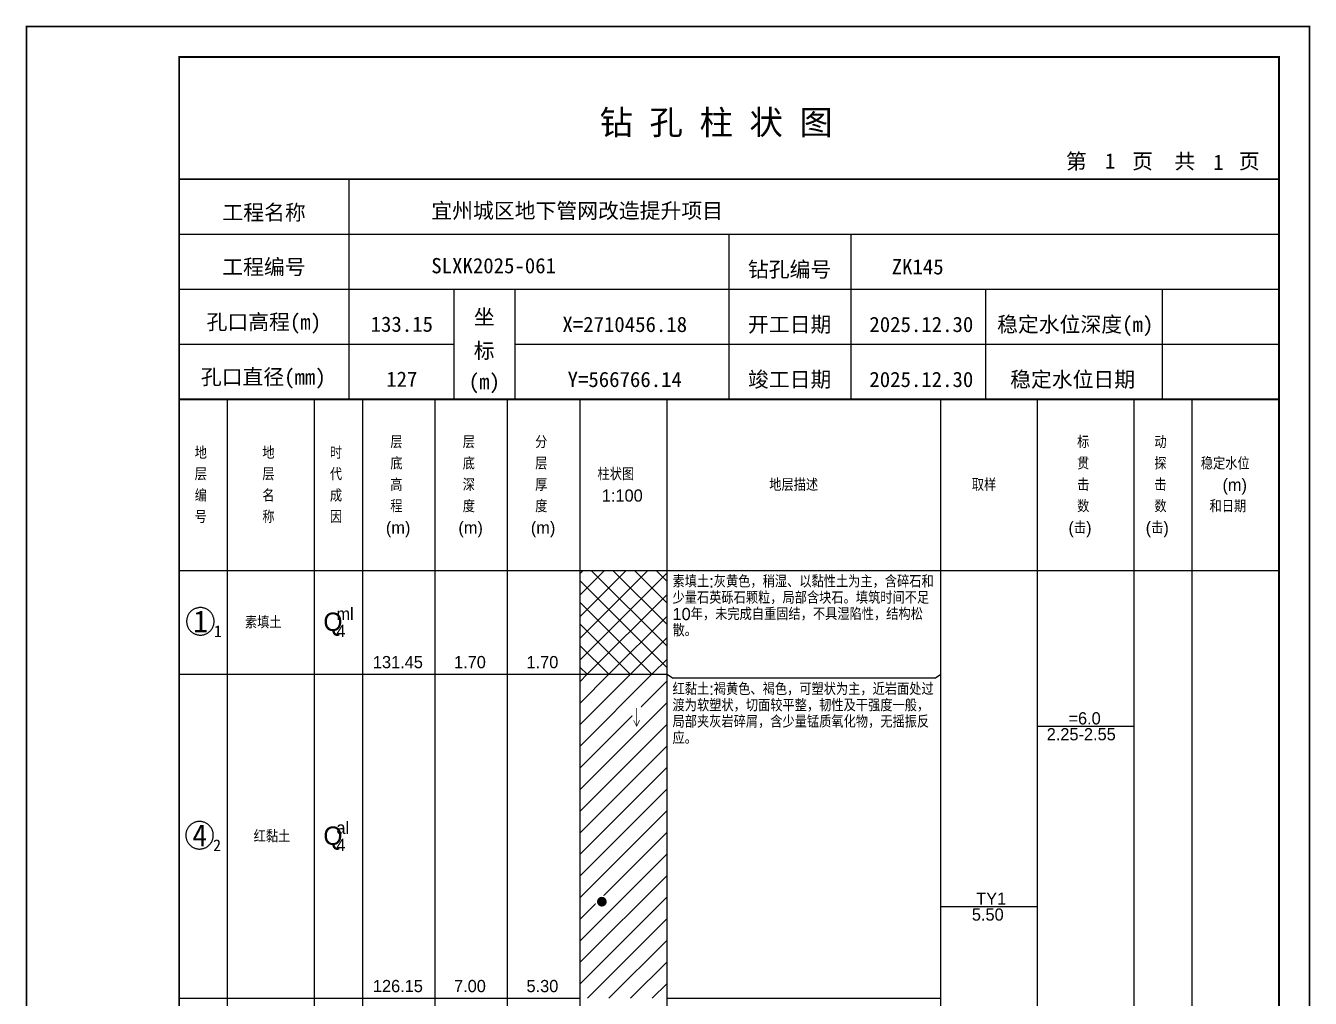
# Model space of a CAD drawing. Header units: millimetres. Extents: x 12489 to 89920, y 4630 to 4927.
# Drawn here: x 66169.3 to 66379.6, y 4767.7 to 4926.8 of the extents above; entities that cross this region are included whole.
import ezdxf
from ezdxf.enums import TextEntityAlignment as Align

# ---------------------------------------------------------------- set-up
doc = ezdxf.new("R2010")
doc.units = ezdxf.units.MM
doc.layers.add('GICAD_QUYANG', color=7, linetype='Continuous')
doc.layers.add('ZZT_TC', color=7, linetype='Continuous')
doc.styles.add('成果图图块', font='', dxfattribs={"height": 2.5})
doc.styles.add('成果图模板', font='')
doc.styles.add('成果图模板标题', font='simhei.ttf')
doc.styles.add('成果图表体', font='Comfont.shx', dxfattribs={"height": 2, "bigfont": 'Hztxt12a.shx'})
doc.styles.get('成果图图块').set_extended_font_data('FangSong_GB2312')
doc.styles.get('成果图模板').set_extended_font_data('FangSong_GB2312')

# ---------------------------------------------------------------- blocks, each defined once
blk = doc.blocks.new('DCBH-1-1-1508', base_point=(0.3, -0.11))
at = {"layer": 'ZZT_TC', "color": 7}
blk.add_polyline3d([(-0.19, 2.31, 0), (-0.3, 2.31, 0), (-0.41, 2.3, 0), (-0.52, 2.29, 0), (-0.63, 2.27, 0), (-0.73, 2.24, 0), (-0.84, 2.21, 0), (-0.95, 2.18, 0), (-1.05, 2.14, 0), (-1.15, 2.09, 0), (-1.25, 2.04, 0), (-1.35, 1.99, 0), (-1.44, 1.93, 0), (-1.53, 1.87, 0), (-1.62, 1.8, 0), (-1.7, 1.73, 0), (-1.78, 1.65, 0), (-1.86, 1.57, 0), (-1.93, 1.49, 0), (-2, 1.4, 0), (-2.06, 1.31, 0), (-2.12, 1.22, 0), (-2.17, 1.12, 0), (-2.22, 1.02, 0), (-2.27, 0.92, 0), (-2.31, 0.82, 0), (-2.34, 0.71, 0), (-2.37, 0.61, 0), (-2.4, 0.5, 0), (-2.41, 0.39, 0), (-2.43, 0.28, 0), (-2.44, 0.17, 0), (-2.44, 0.06, 0), (-2.44, -0.05, 0), (-2.43, -0.16, 0), (-2.41, -0.27, 0), (-2.4, -0.38, 0), (-2.37, -0.49, 0), (-2.34, -0.6, 0), (-2.31, -0.7, 0), (-2.27, -0.8, 0), (-2.22, -0.9, 0), (-2.17, -1, 0), (-2.12, -1.1, 0), (-2.06, -1.19, 0), (-2, -1.28, 0), (-1.93, -1.37, 0), (-1.86, -1.45, 0), (-1.78, -1.53, 0), (-1.7, -1.61, 0), (-1.62, -1.68, 0), (-1.53, -1.75, 0), (-1.44, -1.81, 0), (-1.35, -1.87, 0), (-1.25, -1.93, 0), (-1.15, -1.98, 0), (-1.05, -2.02, 0), (-0.95, -2.06, 0), (-0.84, -2.1, 0), (-0.73, -2.13, 0), (-0.63, -2.15, 0), (-0.52, -2.17, 0), (-0.41, -2.18, 0), (-0.3, -2.19, 0), (-0.19, -2.19, 0), (-0.08, -2.19, 0), (0.03, -2.18, 0), (0.14, -2.17, 0), (0.25, -2.15, 0), (0.36, -2.13, 0), (0.47, -2.1, 0), (0.57, -2.06, 0), (0.67, -2.02, 0), (0.77, -1.98, 0), (0.87, -1.93, 0), (0.97, -1.87, 0), (1.06, -1.81, 0), (1.15, -1.75, 0), (1.24, -1.68, 0), (1.32, -1.61, 0), (1.4, -1.53, 0), (1.48, -1.45, 0), (1.55, -1.37, 0), (1.62, -1.28, 0), (1.68, -1.19, 0), (1.74, -1.1, 0), (1.8, -1, 0), (1.85, -0.9, 0), (1.89, -0.8, 0), (1.93, -0.7, 0), (1.97, -0.6, 0), (2, -0.49, 0), (2.02, -0.38, 0), (2.04, -0.27, 0), (2.05, -0.16, 0), (2.06, -0.05, 0), (2.06, 0.06, 0), (2.06, 0.17, 0), (2.05, 0.28, 0), (2.04, 0.39, 0), (2.02, 0.5, 0), (2, 0.61, 0), (1.97, 0.71, 0), (1.93, 0.82, 0), (1.89, 0.92, 0), (1.85, 1.02, 0), (1.8, 1.12, 0), (1.74, 1.22, 0), (1.68, 1.31, 0), (1.62, 1.4, 0), (1.55, 1.49, 0), (1.48, 1.57, 0), (1.4, 1.65, 0), (1.32, 1.73, 0), (1.24, 1.8, 0), (1.15, 1.87, 0), (1.06, 1.93, 0), (0.97, 1.99, 0), (0.87, 2.04, 0), (0.77, 2.09, 0), (0.67, 2.14, 0), (0.57, 2.18, 0), (0.47, 2.21, 0), (0.36, 2.24, 0), (0.25, 2.27, 0), (0.14, 2.29, 0), (0.03, 2.3, 0), (-0.08, 2.31, 0), (-0.19, 2.31, 0)], dxfattribs=at)
at = {"style": '成果图图块'}
blk.add_text('1', height=3.57, dxfattribs=at).set_placement((-0.16, -1.74), align=Align.CENTER)
blk.add_text('1', height=1.91, dxfattribs=at).set_placement((2.03, -2.53))
blk = doc.blocks.new('DCBH-1-1-1509', base_point=(0.43, -0.11))
at = {"layer": 'ZZT_TC', "color": 7}
blk.add_polyline3d([(-0.19, 2.31, 0), (-0.3, 2.31, 0), (-0.41, 2.3, 0), (-0.52, 2.29, 0), (-0.63, 2.27, 0), (-0.73, 2.24, 0), (-0.84, 2.21, 0), (-0.95, 2.18, 0), (-1.05, 2.14, 0), (-1.15, 2.09, 0), (-1.25, 2.04, 0), (-1.35, 1.99, 0), (-1.44, 1.93, 0), (-1.53, 1.87, 0), (-1.62, 1.8, 0), (-1.7, 1.73, 0), (-1.78, 1.65, 0), (-1.86, 1.57, 0), (-1.93, 1.49, 0), (-2, 1.4, 0), (-2.06, 1.31, 0), (-2.12, 1.22, 0), (-2.17, 1.12, 0), (-2.22, 1.02, 0), (-2.27, 0.92, 0), (-2.31, 0.82, 0), (-2.34, 0.71, 0), (-2.37, 0.61, 0), (-2.4, 0.5, 0), (-2.41, 0.39, 0), (-2.43, 0.28, 0), (-2.44, 0.17, 0), (-2.44, 0.06, 0), (-2.44, -0.05, 0), (-2.43, -0.16, 0), (-2.41, -0.27, 0), (-2.4, -0.38, 0), (-2.37, -0.49, 0), (-2.34, -0.6, 0), (-2.31, -0.7, 0), (-2.27, -0.8, 0), (-2.22, -0.9, 0), (-2.17, -1, 0), (-2.12, -1.1, 0), (-2.06, -1.19, 0), (-2, -1.28, 0), (-1.93, -1.37, 0), (-1.86, -1.45, 0), (-1.78, -1.53, 0), (-1.7, -1.61, 0), (-1.62, -1.68, 0), (-1.53, -1.75, 0), (-1.44, -1.81, 0), (-1.35, -1.87, 0), (-1.25, -1.93, 0), (-1.15, -1.98, 0), (-1.05, -2.02, 0), (-0.95, -2.06, 0), (-0.84, -2.1, 0), (-0.73, -2.13, 0), (-0.63, -2.15, 0), (-0.52, -2.17, 0), (-0.41, -2.18, 0), (-0.3, -2.19, 0), (-0.19, -2.19, 0), (-0.08, -2.19, 0), (0.03, -2.18, 0), (0.14, -2.17, 0), (0.25, -2.15, 0), (0.36, -2.13, 0), (0.47, -2.1, 0), (0.57, -2.06, 0), (0.67, -2.02, 0), (0.77, -1.98, 0), (0.87, -1.93, 0), (0.97, -1.87, 0), (1.06, -1.81, 0), (1.15, -1.75, 0), (1.24, -1.68, 0), (1.32, -1.61, 0), (1.4, -1.53, 0), (1.48, -1.45, 0), (1.55, -1.37, 0), (1.62, -1.28, 0), (1.68, -1.19, 0), (1.74, -1.1, 0), (1.8, -1, 0), (1.85, -0.9, 0), (1.89, -0.8, 0), (1.93, -0.7, 0), (1.97, -0.6, 0), (2, -0.49, 0), (2.02, -0.38, 0), (2.04, -0.27, 0), (2.05, -0.16, 0), (2.06, -0.05, 0), (2.06, 0.06, 0), (2.06, 0.17, 0), (2.05, 0.28, 0), (2.04, 0.39, 0), (2.02, 0.5, 0), (2, 0.61, 0), (1.97, 0.71, 0), (1.93, 0.82, 0), (1.89, 0.92, 0), (1.85, 1.02, 0), (1.8, 1.12, 0), (1.74, 1.22, 0), (1.68, 1.31, 0), (1.62, 1.4, 0), (1.55, 1.49, 0), (1.48, 1.57, 0), (1.4, 1.65, 0), (1.32, 1.73, 0), (1.24, 1.8, 0), (1.15, 1.87, 0), (1.06, 1.93, 0), (0.97, 1.99, 0), (0.87, 2.04, 0), (0.77, 2.09, 0), (0.67, 2.14, 0), (0.57, 2.18, 0), (0.47, 2.21, 0), (0.36, 2.24, 0), (0.25, 2.27, 0), (0.14, 2.29, 0), (0.03, 2.3, 0), (-0.08, 2.31, 0), (-0.19, 2.31, 0)], dxfattribs=at)
at = {"style": '成果图图块'}
blk.add_text('4', height=3.57, dxfattribs=at).set_placement((-0.16, -1.74), align=Align.CENTER)
blk.add_text('2', height=1.91, dxfattribs=at).set_placement((2.03, -2.53))
blk = doc.blocks.new('gkqy1.dwg', base_point=(0.8, 0))
blk.add_wipeout([(-0.2, -0.2), (1.8, -0.2), (1.8, 1.8), (-0.2, 1.8)])
at = {"layer": 'GICAD_QUYANG'}
h = blk.add_hatch(color=7, dxfattribs=at)
edge = h.paths.add_edge_path()
edge.add_arc((0.8, 0.8), 0.8, 0, 360)
blk = doc.blocks.new('zztSLbg.dwg', base_point=(0.5, 0))
blk.add_wipeout([(-0.2, -0.2), (1.2, -0.2), (1.2, 3.2), (-0.2, 3.2)])
at = {"color": 7, "const_width": 0.1}
for points in [[(0.5, 3), (0.5, 0)], [(0, 1), (0.5, 0), (1, 1)]]:
    blk.add_lwpolyline(points, dxfattribs=at)
blk = doc.blocks.new('钻孔柱状图路桥昇龙制图梁世成校核莫家里.dwg245', base_point=(25, 236))
for p, q in [((52.82, 236), (52.82, 272)), ((25, 263), (205, 263)), ((115, 236), (115, 263)), ((135, 236), (135, 263)), ((25, 254), (205, 254)), ((70, 236), (70, 254)), ((80, 236), (80, 254)), ((157, 236), (157, 254)), ((185.95, 236), (185.95, 254)), ((25, 245), (70, 245)), ((80, 245), (205, 245))]:
    blk.add_line(p, q)
for points, const_width in [([(0, 0), (210, 0), (210, 297), (0, 297)], 0.25), ([(25, 5), (205, 5), (205, 292), (25, 292)], 0.3)]:
    blk.add_lwpolyline(points, close=True, dxfattribs=dict(const_width=const_width))
at = {"const_width": 0.3}
for points in [[(25, 272), (205, 272)], [(25, 236), (205, 236)]]:
    blk.add_lwpolyline(points, dxfattribs=at)
for s, height, style, p in [('钻 孔 柱 状 图', 4, '成果图模板标题', (93.8, 279.31)), ('第', 2.5, '成果图模板', (170.12, 273.7)), ('页', 2.5, '成果图模板', (180.96, 273.7)), ('共', 2.5, '成果图模板', (187.88, 273.7)), ('页', 2.5, '成果图模板', (198.44, 273.7)), ('工程名称', 2.5, '成果图模板', (32.07, 265.32)), ('宜州城区地下管网改造提升项目', 2.5, '成果图模板', (66.26, 265.61)), ('工程编号', 2.5, '成果图模板', (32.05, 256.41)), ('SLXK2025-061', 2.5, '成果图模板', (66.26, 256.61)), ('钻孔编号', 2.5, '成果图模板', (118.08, 256)), ('ZK145', 2.5, '成果图模板', (141.61, 256.43)), ('孔口高程(m)', 2.5, '成果图模板', (29.48, 247.41)), ('坐', 2.5, '成果图模板', (73.21, 248.24)), ('开工日期', 2.5, '成果图模板', (118.08, 247)), ('稳定水位深度(m)', 2.5, '成果图模板', (158.86, 247)), ('标', 2.5, '成果图模板', (73.21, 242.7)), ('孔口直径(mm)', 2.5, '成果图模板', (28.54, 238.41)), ('(m) ', 2.5, '成果图模板', (72.38, 237.65)), ('竣工日期', 2.5, '成果图模板', (118.08, 238)), ('稳定水位日期', 2.5, '成果图模板', (160.99, 238))]:
    blk.add_text(s, height=height, dxfattribs=dict(style=style)).set_placement(p)
at = {"style": '成果图模板'}
for s, p in [('1', (177.35, 273.74)), ('1', (195.08, 273.53)), ('133.15', (61.43, 247.04)), ('X=2710456.18', (97.92, 247)), ('2025.12.30', (146.46, 247)), ('127', (61.43, 238.04)), ('Y=566766.14', (97.92, 238)), ('2025.12.30', (146.46, 238))]:
    blk.add_text(s, height=2.5, dxfattribs=at).set_placement(p, align=Align.CENTER)

msp = doc.modelspace()

# ---------------------------------------------------------------- hatches: boundary and pattern name
at = {"linetype": 'Continuous'}
h = msp.add_hatch(dxfattribs=at)
h.set_pattern_fill('GKSTT', scale=0.5, style=0, pattern_type=2)
h.set_pattern_definition([(45, (0, 0), (-1.76776695, 1.76776695), []), (135, (0, 0), (-1.76776695, -1.76776695), [])])
h.paths.add_polyline_path([(66260.06, 4820.71), (66274.29, 4820.71), (66274.29, 4837.71), (66260.06, 4837.71)])
h = msp.add_hatch(dxfattribs=at)
h.set_pattern_fill('GKNXT', scale=0.5, style=0, pattern_type=2)
h.set_pattern_definition([(45, (0, 0), (-1.76776695, 1.76776695), [])])
h.paths.add_polyline_path([(66260.06, 4767.71), (66274.29, 4767.71), (66274.29, 4820.71), (66260.06, 4820.71)])

# ---------------------------------------------------------------- linework, layer by layer
at = {"color": 0}
for p, q in [((66194.45, 4837.71), (66202.35, 4837.71)), ((66194.45, 4820.71), (66194.45, 4837.71)), ((66202.35, 4820.71), (66202.35, 4837.71)), ((66194.45, 4820.71), (66202.35, 4820.71)), ((66194.45, 4820.71), (66202.35, 4820.71)), ((66194.45, 4767.71), (66194.45, 4820.71)), ((66202.35, 4767.71), (66202.35, 4820.71)), ((66194.45, 4767.71), (66202.35, 4767.71))]:
    msp.add_line(p, q, dxfattribs=at)
for points in [[(66194.45, 4865.71), (66202.35, 4865.71)], [(66194.45, 4837.71), (66194.45, 4865.71)], [(66202.35, 4837.71), (66202.35, 4865.71)], [(66202.35, 4865.71), (66216.58, 4865.71)], [(66202.35, 4837.71), (66202.35, 4865.71)], [(66216.58, 4837.71), (66216.58, 4865.71)], [(66216.58, 4865.71), (66224.49, 4865.71)], [(66216.58, 4837.71), (66216.58, 4865.71)], [(66224.49, 4837.71), (66224.49, 4865.71)], [(66224.49, 4865.71), (66236.35, 4865.71)], [(66224.49, 4837.71), (66224.49, 4865.71)], [(66236.35, 4837.71), (66236.35, 4865.71)], [(66236.35, 4865.71), (66248.2, 4865.71)], [(66236.35, 4837.71), (66236.35, 4865.71)], [(66248.2, 4837.71), (66248.2, 4865.71)], [(66248.2, 4865.71), (66260.06, 4865.71)], [(66248.2, 4837.71), (66248.2, 4865.71)], [(66260.06, 4837.71), (66260.06, 4865.71)], [(66260.06, 4865.71), (66274.29, 4865.71)], [(66260.06, 4837.71), (66260.06, 4865.71)], [(66274.29, 4837.71), (66274.29, 4865.71)], [(66274.29, 4865.71), (66319.11, 4865.71)], [(66274.29, 4837.71), (66274.29, 4865.71)], [(66319.11, 4837.71), (66319.11, 4865.71)], [(66319.11, 4865.71), (66334.92, 4865.71)], [(66319.11, 4837.71), (66319.11, 4865.71)], [(66334.92, 4837.71), (66334.92, 4865.71)], [(66334.92, 4865.71), (66350.73, 4865.71)], [(66334.92, 4837.71), (66334.92, 4865.71)], [(66350.73, 4837.71), (66350.73, 4865.71)], [(66350.73, 4865.71), (66360.22, 4865.71)], [(66350.73, 4837.71), (66350.73, 4865.71)], [(66360.22, 4837.71), (66360.22, 4865.71)], [(66360.22, 4865.71), (66374.45, 4865.71)], [(66360.22, 4837.71), (66360.22, 4865.71)], [(66374.45, 4837.71), (66374.45, 4865.71)], [(66194.45, 4837.71), (66202.35, 4837.71)], [(66194.45, 4643.71), (66194.45, 4837.71)], [(66194.45, 4837.71), (66202.35, 4837.71)], [(66202.35, 4643.71), (66202.35, 4837.71)], [(66202.35, 4837.71), (66216.58, 4837.71)], [(66202.35, 4643.71), (66202.35, 4837.71)], [(66202.35, 4837.71), (66216.58, 4837.71)], [(66202.35, 4837.71), (66216.58, 4837.71)], [(66202.35, 4820.71), (66202.35, 4837.71)], [(66216.58, 4643.71), (66216.58, 4837.71)], [(66216.58, 4820.71), (66216.58, 4837.71)], [(66216.58, 4837.71), (66224.49, 4837.71)], [(66216.58, 4643.71), (66216.58, 4837.71)], [(66216.58, 4837.71), (66224.49, 4837.71)], [(66216.58, 4837.71), (66224.49, 4837.71)], [(66216.58, 4820.71), (66216.58, 4837.71)], [(66224.49, 4643.71), (66224.49, 4837.71)], [(66224.49, 4820.71), (66224.49, 4837.71)], [(66224.49, 4837.71), (66236.35, 4837.71)], [(66224.49, 4643.71), (66224.49, 4837.71)], [(66224.49, 4837.71), (66236.35, 4837.71)], [(66224.49, 4837.71), (66236.35, 4837.71)], [(66224.49, 4820.71), (66224.49, 4837.71)], [(66236.35, 4643.71), (66236.35, 4837.71)], [(66236.35, 4820.71), (66236.35, 4837.71)], [(66236.35, 4837.71), (66248.2, 4837.71)], [(66236.35, 4643.71), (66236.35, 4837.71)], [(66236.35, 4837.71), (66248.2, 4837.71)], [(66236.35, 4837.71), (66248.2, 4837.71)], [(66236.35, 4820.71), (66236.35, 4837.71)], [(66248.2, 4643.71), (66248.2, 4837.71)], [(66248.2, 4820.71), (66248.2, 4837.71)], [(66248.2, 4837.71), (66260.06, 4837.71)], [(66248.2, 4643.71), (66248.2, 4837.71)], [(66248.2, 4837.71), (66260.06, 4837.71)], [(66248.2, 4837.71), (66260.06, 4837.71)], [(66248.2, 4820.71), (66248.2, 4837.71)], [(66260.06, 4643.71), (66260.06, 4837.71)], [(66260.06, 4820.71), (66260.06, 4837.71)], [(66260.06, 4837.71), (66274.29, 4837.71)], [(66260.06, 4643.71), (66260.06, 4837.71)], [(66260.06, 4837.71), (66274.29, 4837.71)], [(66274.29, 4643.71), (66274.29, 4837.71)], [(66274.29, 4837.71), (66319.11, 4837.71)], [(66274.29, 4643.71), (66274.29, 4837.71)], [(66274.29, 4837.71), (66319.11, 4837.71)], [(66274.29, 4820.71), (66274.29, 4837.71)], [(66319.11, 4643.71), (66319.11, 4837.71)], [(66319.11, 4820.71), (66319.11, 4837.71)], [(66319.11, 4837.71), (66334.92, 4837.71)], [(66319.11, 4643.71), (66319.11, 4837.71)], [(66319.11, 4837.71), (66334.92, 4837.71)], [(66334.92, 4643.71), (66334.92, 4837.71)], [(66334.92, 4837.71), (66350.73, 4837.71)], [(66334.92, 4643.71), (66334.92, 4837.71)], [(66334.92, 4837.71), (66350.73, 4837.71)], [(66350.73, 4643.71), (66350.73, 4837.71)], [(66350.73, 4837.71), (66360.22, 4837.71)], [(66350.73, 4643.71), (66350.73, 4837.71)], [(66350.73, 4837.71), (66360.22, 4837.71)], [(66360.22, 4643.71), (66360.22, 4837.71)], [(66360.22, 4837.71), (66374.45, 4837.71)], [(66360.22, 4643.71), (66360.22, 4837.71)], [(66360.22, 4837.71), (66374.45, 4837.71)], [(66374.45, 4643.71), (66374.45, 4837.71)], [(66202.35, 4820.71), (66216.58, 4820.71)], [(66202.35, 4820.71), (66216.58, 4820.71)], [(66202.35, 4767.71), (66202.35, 4820.71)], [(66216.58, 4767.71), (66216.58, 4820.71)], [(66216.58, 4820.71), (66224.49, 4820.71)], [(66216.58, 4820.71), (66224.49, 4820.71)], [(66216.58, 4767.71), (66216.58, 4820.71)], [(66224.49, 4767.71), (66224.49, 4820.71)], [(66224.49, 4820.71), (66236.35, 4820.71)], [(66224.49, 4820.71), (66236.35, 4820.71)], [(66224.49, 4767.71), (66224.49, 4820.71)], [(66236.35, 4767.71), (66236.35, 4820.71)], [(66236.35, 4820.71), (66248.2, 4820.71)], [(66236.35, 4820.71), (66248.2, 4820.71)], [(66236.35, 4767.71), (66236.35, 4820.71)], [(66248.2, 4767.71), (66248.2, 4820.71)], [(66248.2, 4820.71), (66260.06, 4820.71)], [(66248.2, 4820.71), (66260.06, 4820.71)], [(66248.2, 4767.71), (66248.2, 4820.71)], [(66260.06, 4767.71), (66260.06, 4820.71)], [(66274.29, 4820.71), (66275.19, 4820.11)], [(66274.29, 4767.71), (66274.29, 4820.71)], [(66275.19, 4820.11), (66318.22, 4820.11)], [(66318.22, 4820.11), (66319.11, 4820.71)], [(66319.11, 4767.71), (66319.11, 4820.71)], [(66334.92, 4812.21), (66350.73, 4812.21)], [(66319.11, 4782.71), (66334.92, 4782.71)], [(66202.35, 4767.71), (66216.58, 4767.71)], [(66216.58, 4767.71), (66224.49, 4767.71)], [(66224.49, 4767.71), (66236.35, 4767.71)], [(66236.35, 4767.71), (66248.2, 4767.71)], [(66248.2, 4767.71), (66260.06, 4767.71)], [(66274.29, 4767.71), (66319.11, 4767.71)]]:
    msp.add_lwpolyline(points, dxfattribs=at)
at = {"color": 7, "flags": 128}
msp.add_lwpolyline([(66260.06, 4820.71), (66274.29, 4820.71)], dxfattribs=at)

# ---------------------------------------------------------------- block references
for name, p in [('DCBH-1-1-1508', (66198.4, 4829.21)), ('DCBH-1-1-1509', (66198.4, 4794.21))]:
    msp.add_blockref(name, p)

# ---------------------------------------------------------------- texts
at = {"color": 0, "style": '成果图表体'}
for s, height, p in [('层', 2, (66229, 4857.71)), ('层', 2, (66240.85, 4857.71)), ('分', 2, (66252.71, 4857.71)), ('标', 2, (66341.41, 4857.71)), ('动', 2, (66354.05, 4857.71)), ('地', 2, (66196.98, 4855.96)), ('地', 2, (66208.05, 4855.96)), ('时', 2, (66219.11, 4855.96)), ('底', 2, (66229, 4854.21)), ('底', 2, (66240.85, 4854.21)), ('层', 2, (66252.71, 4854.21)), ('贯', 2, (66341.41, 4854.21)), ('探', 2, (66354.05, 4854.21)), ('稳定水位', 2, (66361.65, 4854.21)), ('层', 2, (66196.98, 4852.46)), ('层', 2, (66208.05, 4852.46)), ('代', 2, (66219.11, 4852.46)), ('高', 2, (66229, 4850.71)), ('深', 2, (66240.85, 4850.71)), ('厚', 2, (66252.71, 4850.71)), ('柱状图', 2, (66262.91, 4852.46)), ('地层描述', 2, (66291.02, 4850.71)), ('取样', 2, (66324.18, 4850.71)), ('击', 2, (66341.41, 4850.71)), ('击', 2, (66354.05, 4850.71)), ('(m)', 2, (66365.2, 4850.71)), ('编', 2, (66196.98, 4848.96)), ('名', 2, (66208.05, 4848.96)), ('成', 2, (66219.11, 4848.96)), ('1:100', 2, (66263.62, 4848.96)), ('程', 2, (66229, 4847.21)), ('度', 2, (66240.85, 4847.21)), ('度', 2, (66252.71, 4847.21)), ('数', 2, (66341.41, 4847.21)), ('数', 2, (66354.05, 4847.21)), ('和日期', 2, (66363.07, 4847.21)), ('号', 2, (66196.98, 4845.46)), ('称', 2, (66208.05, 4845.46)), ('因', 2, (66219.11, 4845.46)), ('(m)', 2, (66228.28, 4843.71)), ('(m)', 2, (66240.14, 4843.71)), ('(m)', 2, (66252, 4843.71)), ('(击)', 2, (66339.99, 4843.71)), ('(击)', 2, (66352.63, 4843.71)), ('ml', 2, (66220.18, 4829.61)), ('素填土', 2, (66205.2, 4828.21)), ('Q', 3, (66218.05, 4827.81)), ('4', 2, (66220.18, 4826.81)), ('131.45', 2, (66226.15, 4821.71)), ('1.70', 2, (66239.43, 4821.71)), ('1.70', 2, (66251.29, 4821.71)), ('=6.0', 2, (66339.99, 4812.51)), ('2.25-2.55', 2, (66336.43, 4809.91)), ('Q', 3, (66218.05, 4792.81)), ('al', 2, (66220.18, 4794.61)), ('红黏土', 2, (66206.63, 4793.21)), ('4', 2, (66220.18, 4791.81)), ('TY1', 2, (66324.89, 4783.01)), ('5.50', 2, (66324.18, 4780.41)), ('126.15', 2, (66226.15, 4768.71)), ('7.00', 2, (66239.43, 4768.71)), ('5.30', 2, (66251.29, 4768.71))]:
    msp.add_text(s, height=height, dxfattribs=at).set_placement(p)
at = {"color": 0, "char_height": 2, "width": 43.0292, "attachment_point": 1, "line_spacing_factor": 0.8, "style": '成果图表体'}
for s, insert in [('素填土:灰黄色，稍湿、以黏性土为主，含碎石和少量石英砾石颗粒，局部含块石。填筑时间不足10年，未完成自重固结，不具湿陷性，结构松散。', (66275.19, 4836.91)), ('红黏土:褐黄色、褐色，可塑状为主，近岩面处过渡为软塑状，切面较平整，韧性及干强度一般，局部夹灰岩碎屑，含少量锰质氧化物，无摇振反应。', (66275.19, 4819.31))]:
    msp.add_mtext(s, dxfattribs=dict(at, insert=insert))

# ---------------------------------------------------------------- next in the draw order: block references
for name, p in [('zztSLbg.dwg', (66269.31, 4812.21)), ('gkqy1.dwg', (66263.62, 4782.71))]:
    msp.add_blockref(name, p)

# ---------------------------------------------------------------- next in the draw order: block references
msp.add_blockref('钻孔柱状图路桥昇龙制图梁世成校核莫家里.dwg245', (66194.45, 4865.71))

doc.saveas('drawing.dxf')
